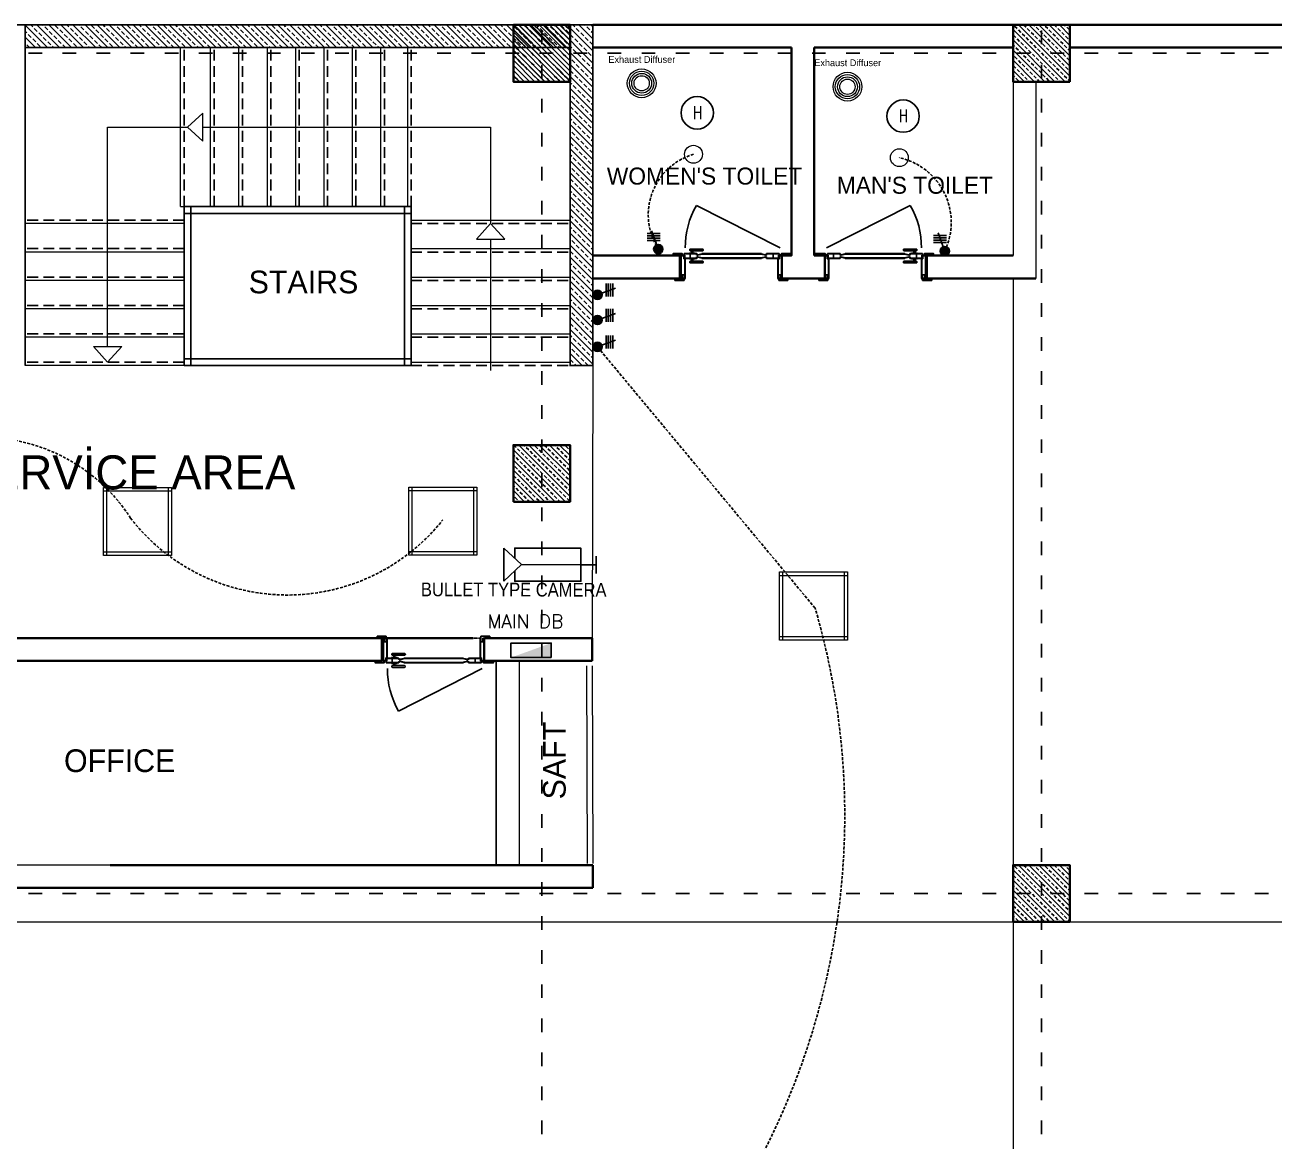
# Model space of a CAD drawing. Header units: millimetres. Extents: x -3207095 to 15275363, y 3702017 to 4798027.
# Drawn here: x 678935 to 680036, y 4470392 to 4471375 of the extents above; entities that cross this region are included whole.
import ezdxf

# ---------------------------------------------------------------- set-up
doc = ezdxf.new("R2010")
doc.units = ezdxf.units.MM
for name, pattern in [('ACAD_ISO03W100', [30, 12, -18]), ('DASHED', [19.05, 12.7, -6.35]), ('DUZ', [500, 500]), ('HIDDEN', [0.375, 0.25, -0.125])]:
    doc.linetypes.add(name, pattern=pattern)
doc.layers.get('0').update_dxf_attribs({"color": 1, "linetype": 'DUZ'})
for name, color, linetype, lineweight in [('A-ANNO-PATT-4', 173, 'Continuous', 5), ('Area', 41, 'Continuous', 25), ('C LIGHT', 202, 'Continuous', 9), ('DUVAR', 7, 'Continuous', 35), ('EL-L-WIR', 124, 'Continuous', 30), ('iç duvar', 7, 'Continuous', 50), ('KOLON_F', 3, 'Continuous', 35)]:
    doc.layers.add(name, color=color, linetype=linetype, lineweight=lineweight)
for name, color, linetype in [('a-door', 2, 'Continuous'), ('a-izdus', 2, 'HIDDEN'), ('a_aydinlatma', 5, 'Continuous'), ('EL-L-LS', 181, 'Continuous'), ('GOLGE', 8, 'HIDDEN'), ('GÖLGE', 8, 'DASHED'), ('KOLTAR_F', 145, 'Continuous'), ('LOGO', 7, 'Continuous'), ('MH-EL-CCTV', 33, 'Continuous'), ('MH-TXT', 2, 'Continuous'), ('OLCU', 1, 'Continuous'), ('Power_Legend$0$SMC-EL-DB', 170, 'Continuous'), ('SMC-EL-FA', 33, 'Continuous'), ('SMC-EL-FA-TXT', 123, 'Continuous'), ('SMC-TXT', 123, 'Continuous')]:
    doc.layers.add(name, color=color, linetype=linetype)
doc.styles.add('ROMANS', font='romans.shx')
doc.styles.add('smc-1', font='simplex.shx')
doc.styles.add('SMC-2', font='GOTHIC.TTF', dxfattribs={"width": 0.9})

# ---------------------------------------------------------------- blocks, each defined once
blk = doc.blocks.new('A$Cfe24bc4e')
at = {"layer": 'OLCU', "color": 40, "linetype": 'Continuous', "lineweight": 5, "true_color": 0xf8d731}
for p, q in [((0, 0), (0, 60)), ((0, 60), (60, 60)), ((0, 57), (60, 57)), ((3, 0), (3, 60)), ((57, 60), (57, 0)), ((60, 60), (60, 0)), ((60, 3), (0, 3)), ((60, 0), (0, 0))]:
    blk.add_line(p, q, dxfattribs=at)
blk = doc.blocks.new('CCTV-CAMERA')
for p, q in [((1.115, 0.2), (0.903, 0)), ((1.115, -0.2), (1.115, 0.2)), ((0, -0.104), (0, 0.104)), ((0.183, 0), (0, 0)), ((0.903, 0), (0.183, 0)), ((0.903, 0), (1.115, -0.2))]:
    blk.add_line(p, q)
blk.add_lwpolyline([(0.983, 0.076), (0.983, 0.2), (0.183, 0.2), (0.183, -0.2), (0.983, -0.2), (0.983, -0.076)])
blk = doc.blocks.new('LS-1WAY-4G')
at = {"layer": 'EL-L-LS'}
blk.add_hatch(color=181, dxfattribs=at).paths.add_polyline_path([(0.092, 0.092, 1), (-0.092, 0.092, 1)])
at = {"layer": 'EL-L-LS', "color": 181}
for p, q in [((-0.036, 0.4), (0.223, 0.4)), ((-0.036, 0.354), (0.223, 0.354)), ((-0.036, 0.308), (0.223, 0.308)), ((-0.036, 0.263), (0.223, 0.263)), ((0.031, 0.178), (0.132, 0.453))]:
    blk.add_line(p, q, dxfattribs=at)
blk.add_circle((0, 0.092), 0.0917, dxfattribs=at)
blk = doc.blocks.new('CL1')
at = {"layer": 'C LIGHT'}
blk.add_circle((0, 0), 5.25, dxfattribs=at)
blk = doc.blocks.new('HD')
at = {"color": 22}
blk.add_circle((0, 0), 0.25, dxfattribs=at)
at = {"layer": 'SMC-EL-FA-TXT', "color": 123, "style": 'ROMANS', "width": 0.75}
blk.add_text('H', height=0.197, dxfattribs=at).set_placement((-0.074, -0.096, 0))

msp = doc.modelspace()

# ---------------------------------------------------------------- hatches: boundary and pattern name
h = msp.add_hatch()
h.set_pattern_fill('ANSI33', color=252, scale=30, angle=90)
h.set_pattern_definition([(135, (5199503.344, 3724582.57), (-5.303300859, -5.303300859), []), (135, (5199503.344, 3724587.873), (-5.303300859, -5.303300859), [3.75, -1.875])])
h.paths.add_polyline_path([(678935.1, 4471355.2), (678935.1, 4471375.2), (679435.1, 4471375.2), (679435.1, 4471075.2), (679415.1, 4471075.2), (679415.1, 4471355.2)])
at = {"layer": 'KOLTAR_F'}
h = msp.add_hatch(dxfattribs=at)
h.set_pattern_fill('ANSI33', color=256, angle=90, style=0)
h.set_pattern_definition([(135, (5182897.5296, 3810741.6723), (-4.4901280605, -4.4901280605), []), (135, (5182897.5296, 3810746.1625), (-4.4901280605, -4.4901280605), [3.175, -1.5875])])
h.paths.add_polyline_path([(679415.1, 4471325.2), (679415.1, 4471375.2), (679365.1, 4471375.2), (679365.1, 4471325.2)])
h = msp.add_hatch(dxfattribs=at)
h.set_pattern_fill('ANSI33', color=256, angle=90, style=0)
h.set_pattern_definition([(135, (5183777.5296, 3810741.6723), (-4.4901280605, -4.4901280605), []), (135, (5183777.5296, 3810746.1625), (-4.4901280605, -4.4901280605), [3.175, -1.5875])])
h.paths.add_polyline_path([(679365.1, 4471325.2), (679365.1, 4471375.2), (679415.1, 4471375.2), (679415.1, 4471325.2)])
h = msp.add_hatch(dxfattribs=at)
h.set_pattern_fill('ANSI33', color=256, angle=90, style=0)
h.set_pattern_definition([(135, (5183337.5296, 3810741.6723), (-4.4901280605, -4.4901280605), []), (135, (5183337.5296, 3810746.1625), (-4.4901280605, -4.4901280605), [3.175, -1.5875])])
h.paths.add_polyline_path([(679855.1, 4471325.2), (679855.1, 4471375.2), (679805.1, 4471375.2), (679805.1, 4471325.2)])
h = msp.add_hatch(dxfattribs=at)
h.set_pattern_fill('ANSI33', color=256, angle=90, style=0)
h.set_pattern_definition([(135, (5183777.5296, 3810371.6723), (-4.4901280605, -4.4901280605), []), (135, (5183777.5296, 3810376.1625), (-4.4901280605, -4.4901280605), [3.175, -1.5875])])
h.paths.add_polyline_path([(679365.1, 4470955.2), (679365.1, 4471005.2), (679415.1, 4471005.2), (679415.1, 4470955.2)])
h = msp.add_hatch(dxfattribs=at)
h.set_pattern_fill('ANSI33', color=256, angle=90, style=0)
h.set_pattern_definition([(135, (5183337.5296, 3810001.6723), (-4.4901280605, -4.4901280605), []), (135, (5183337.5296, 3810006.1625), (-4.4901280605, -4.4901280605), [3.175, -1.5875])])
h.paths.add_polyline_path([(679855.1, 4470585.2), (679855.1, 4470635.2), (679805.1, 4470635.2), (679805.1, 4470585.2)])
at = {"layer": 'Power_Legend$0$SMC-EL-DB'}
msp.add_hatch(color=256, dxfattribs=at).paths.add_polyline_path([(679398.4, 4470818), (679398.4, 4470830.8), (679363, 4470818)])

# ---------------------------------------------------------------- linework, layer by layer
at = {"color": 232, "linetype": 'ACAD_ISO03W100'}
for p, q in [((679390.1, 4472510.2), (679390.1, 4469380.2)), ((679830.1, 4472510.2), (679830.1, 4469380.2)), ((680990.1, 4471350.2), (677050.1, 4471350.2)), ((680990.1, 4470610.2), (677050.1, 4470610.2))]:
    msp.add_line(p, q, dxfattribs=at)
at = {"color": 7}
for p, q in [((679435.1, 4471375.2), (678605.1, 4471375.2)), ((678935.1, 4471075.2), (678935.1, 4471375.2)), ((679435.1, 4471375.2), (679435.1, 4471075.2)), ((678935.1, 4471355.2), (679415.1, 4471355.2)), ((679415.1, 4471355.2), (679415.1, 4471075.2)), ((679511.6, 4471172), (679511.6, 4471152)), ((679601.6, 4471172), (679601.6, 4471152)), ((679639.3, 4471172), (679639.3, 4471152)), ((679729.3, 4471172), (679729.3, 4471152)), ((679414.6, 4471075.2), (679434.6, 4471075.2)), ((679249.3, 4470815.2), (679249.3, 4470835.2)), ((679339.3, 4470815.2), (679339.3, 4470835.2))]:
    msp.add_line(p, q, dxfattribs=at)
at = {"color": 0, "lineweight": 18, "ltscale": 40}
msp.add_line((678935.1, 4471375.2), (678935.1, 4471075.2), dxfattribs=at)
at = {"color": 30}
for p, q in [((679601.6, 4471152), (679601.6, 4471172)), ((679639.3, 4471152), (679639.3, 4471172)), ((679339.3, 4470835.2), (679339.3, 4470815.2))]:
    msp.add_line(p, q, dxfattribs=at)
at = {"color": 7}
msp.add_lwpolyline([(678935.1, 4471355.2), (678935.1, 4471375.2), (679435.1, 4471375.2), (679435.1, 4471075.2), (679415.1, 4471075.2), (679415.1, 4471355.2), (678935.1, 4471355.2)], dxfattribs=at)
at = {"layer": 'A-ANNO-PATT-4'}
msp.add_line((679072.1, 4471215.2), (679075.1, 4471215.2), dxfattribs=at)
for points in [[(679091.8, 4471285.2), (679091.8, 4471297.6), (679078.1, 4471285.2), (679091.8, 4471272.7), (679091.8, 4471285.2), (679345.1, 4471285.2), (679345.1, 4471200.2)], [(679007.8, 4471091.9), (679020.2, 4471091.9), (679007.8, 4471078.2), (678995.3, 4471091.9), (679007.8, 4471091.9), (679007.8, 4471285.2), (679078.1, 4471285.2)], [(679345.1, 4471186.4), (679357.5, 4471186.4), (679345.1, 4471200.2), (679332.6, 4471186.4), (679345.1, 4471186.4), (679345.1, 4471071)]]:
    msp.add_lwpolyline(points, dxfattribs=at)
at = {"layer": 'a-door'}
for p, q in [((679513, 4471172), (679513, 4471152)), ((679513.3, 4471172), (679515.5, 4471172)), ((679513.3, 4471171.7), (679515.2, 4471171.7)), ((679515.5, 4471173.8), (679515.1, 4471172)), ((679515.1, 4471172.3), (679516.1, 4471172.3)), ((679515.1, 4471172), (679515.8, 4471172)), ((679515.2, 4471171.7), (679515.2, 4471169.3)), ((679516.2, 4471169.3), (679515.2, 4471169.3)), ((679526.2, 4471173.5), (679515.4, 4471173.5)), ((679526.6, 4471173.8), (679515.5, 4471173.8)), ((679515.5, 4471172), (679515.5, 4471169.6)), ((679516.5, 4471169.6), (679515.5, 4471169.6)), ((679515.8, 4471169.6), (679515.8, 4471172)), ((679526.6, 4471169.6), (679515.8, 4471169.6)), ((679516.1, 4471169.9), (679516.1, 4471172.3)), ((679526.2, 4471169.9), (679516.1, 4471169.9)), ((679516.2, 4471169.3), (679516.2, 4471152.3)), ((679516.5, 4471169.6), (679516.5, 4471152)), ((679520.8, 4471173.5), (679520.8, 4471169.9)), ((679526.6, 4471173.5), (679526.6, 4471173.8)), ((679526.6, 4471169.9), (679526.6, 4471169.6)), ((679527.2, 4471172.9), (679527.4, 4471172.9)), ((679527.2, 4471172.3), (679527.2, 4471172.5)), ((679527.5, 4471172.3), (679527.2, 4471172.3)), ((679527.2, 4471171.1), (679527.2, 4471170.9)), ((679527.5, 4471171.1), (679527.2, 4471171.1)), ((679527.2, 4471170.5), (679527.4, 4471170.5)), ((679527.4, 4471172.7), (679527.4, 4471172.9)), ((679527.4, 4471172.7), (679527.6, 4471172.7)), ((679527.4, 4471170.7), (679527.4, 4471170.5)), ((679527.4, 4471170.7), (679527.6, 4471170.7)), ((679527.5, 4471172.3), (679531.4, 4471173.3)), ((679527.5, 4471171.1), (679531.4, 4471170.1)), ((679527.6, 4471172.7), (679531, 4471173.6)), ((679527.6, 4471170.7), (679531, 4471169.8)), ((679531, 4471173.8), (679531.4, 4471173.8)), ((679531, 4471173.8), (679531, 4471173.6)), ((679531, 4471173.8), (679531, 4471173.6)), ((679531, 4471169.6), (679531, 4471169.8)), ((679531, 4471169.6), (679531, 4471169.8)), ((679531, 4471169.6), (679531.4, 4471169.6)), ((679531.4, 4471173.8), (679583.6, 4471173.8)), ((679531.4, 4471173.4), (679583.2, 4471173.4)), ((679531.4, 4471173.4), (679531.4, 4471173.3)), ((679531.4, 4471170), (679531.4, 4471170.1)), ((679531.4, 4471170), (679583.2, 4471170)), ((679531.4, 4471169.6), (679583.6, 4471169.6)), ((679583.6, 4471173.8), (679583.2, 4471173.8)), ((679583.2, 4471173.4), (679583.2, 4471173.3)), ((679587.1, 4471172.3), (679583.2, 4471173.3)), ((679587.1, 4471171.1), (679583.2, 4471170.1)), ((679583.2, 4471170), (679583.2, 4471170.1)), ((679583.6, 4471169.6), (679583.2, 4471169.6)), ((679583.6, 4471173.8), (679583.6, 4471173.6)), ((679583.6, 4471173.8), (679583.6, 4471173.6)), ((679587, 4471172.7), (679583.6, 4471173.6)), ((679587, 4471170.7), (679583.6, 4471169.8)), ((679583.6, 4471169.6), (679583.6, 4471169.8)), ((679583.6, 4471169.6), (679583.6, 4471169.8)), ((679587.2, 4471172.7), (679587, 4471172.7)), ((679587.2, 4471170.7), (679587, 4471170.7)), ((679587.1, 4471172.3), (679587.4, 4471172.3)), ((679587.1, 4471171.1), (679587.4, 4471171.1)), ((679587.2, 4471172.7), (679587.2, 4471172.9)), ((679587.4, 4471172.9), (679587.2, 4471172.9)), ((679587.2, 4471170.7), (679587.2, 4471170.5)), ((679587.4, 4471170.5), (679587.2, 4471170.5)), ((679587.4, 4471172.3), (679587.4, 4471172.5)), ((679587.4, 4471171.1), (679587.4, 4471170.9)), ((679588, 4471173.8), (679599.1, 4471173.8)), ((679588, 4471173.5), (679588, 4471173.8)), ((679588, 4471169.9), (679588, 4471169.6)), ((679588, 4471169.6), (679598.8, 4471169.6)), ((679588.4, 4471173.5), (679599.1, 4471173.5)), ((679588.4, 4471169.9), (679598.5, 4471169.9)), ((679593.8, 4471173.5), (679593.8, 4471169.9)), ((679598.1, 4471169.6), (679599.1, 4471169.6)), ((679598.1, 4471169.6), (679598.1, 4471152)), ((679598.4, 4471169.3), (679599.4, 4471169.3)), ((679598.4, 4471169.3), (679598.4, 4471152.3)), ((679598.5, 4471169.9), (679598.5, 4471172.3)), ((679599.4, 4471172.3), (679598.5, 4471172.3)), ((679598.8, 4471169.6), (679598.8, 4471172)), ((679599.5, 4471172), (679598.8, 4471172)), ((679599.1, 4471173.8), (679599.5, 4471172)), ((679599.1, 4471172), (679599.1, 4471169.6)), ((679601.3, 4471172), (679599.1, 4471172)), ((679599.4, 4471171.7), (679599.4, 4471169.3)), ((679601.3, 4471171.7), (679599.4, 4471171.7)), ((679601.6, 4471172), (679601.6, 4471152)), ((679602.1, 4471172), (679601.6, 4471172)), ((679638.8, 4471172), (679639.3, 4471172)), ((679639.3, 4471172), (679639.3, 4471152)), ((679639.6, 4471172), (679641.8, 4471172)), ((679639.6, 4471171.7), (679641.5, 4471171.7)), ((679641.8, 4471173.8), (679641.4, 4471172)), ((679641.4, 4471172.3), (679642.4, 4471172.3)), ((679641.4, 4471172), (679642.1, 4471172)), ((679641.5, 4471171.7), (679641.5, 4471169.3)), ((679642.5, 4471169.3), (679641.5, 4471169.3)), ((679652.5, 4471173.5), (679641.7, 4471173.5)), ((679652.9, 4471173.8), (679641.8, 4471173.8)), ((679641.8, 4471172), (679641.8, 4471169.6)), ((679642.8, 4471169.6), (679641.8, 4471169.6)), ((679642.1, 4471169.6), (679642.1, 4471172)), ((679652.9, 4471169.6), (679642.1, 4471169.6)), ((679642.4, 4471169.9), (679642.4, 4471172.3)), ((679652.5, 4471169.9), (679642.4, 4471169.9)), ((679642.5, 4471169.3), (679642.5, 4471152.3)), ((679642.8, 4471169.6), (679642.8, 4471152)), ((679647.1, 4471173.5), (679647.1, 4471169.9)), ((679652.9, 4471173.5), (679652.9, 4471173.8)), ((679652.9, 4471169.9), (679652.9, 4471169.6)), ((679653.5, 4471172.9), (679653.7, 4471172.9)), ((679653.5, 4471172.3), (679653.5, 4471172.5)), ((679653.8, 4471172.3), (679653.5, 4471172.3)), ((679653.8, 4471171.1), (679653.5, 4471171.1)), ((679653.5, 4471171.1), (679653.5, 4471170.9)), ((679653.5, 4471170.5), (679653.7, 4471170.5)), ((679653.7, 4471172.7), (679653.7, 4471172.9)), ((679653.7, 4471172.7), (679653.9, 4471172.7)), ((679653.7, 4471170.7), (679653.7, 4471170.5)), ((679653.7, 4471170.7), (679653.9, 4471170.7)), ((679653.8, 4471172.3), (679657.7, 4471173.3)), ((679653.8, 4471171.1), (679657.7, 4471170.1)), ((679653.9, 4471172.7), (679657.3, 4471173.6)), ((679653.9, 4471170.7), (679657.3, 4471169.8)), ((679709.5, 4471173.8), (679657.3, 4471173.8)), ((679657.3, 4471173.8), (679657.3, 4471173.6)), ((679657.3, 4471173.8), (679657.3, 4471173.6)), ((679657.3, 4471173.8), (679657.7, 4471173.8)), ((679657.3, 4471169.6), (679657.3, 4471169.8)), ((679657.3, 4471169.6), (679657.3, 4471169.8)), ((679709.5, 4471169.6), (679657.3, 4471169.6)), ((679657.3, 4471169.6), (679657.7, 4471169.6)), ((679709.5, 4471173.4), (679657.7, 4471173.4)), ((679657.7, 4471173.4), (679657.7, 4471173.3)), ((679657.7, 4471170), (679657.7, 4471170.1)), ((679709.5, 4471170), (679657.7, 4471170)), ((679709.9, 4471173.8), (679709.5, 4471173.8)), ((679709.5, 4471173.4), (679709.5, 4471173.3)), ((679713.4, 4471172.3), (679709.5, 4471173.3)), ((679713.4, 4471171.1), (679709.5, 4471170.1)), ((679709.5, 4471170), (679709.5, 4471170.1)), ((679709.9, 4471169.6), (679709.5, 4471169.6)), ((679709.9, 4471173.8), (679709.9, 4471173.6)), ((679709.9, 4471173.8), (679709.9, 4471173.6)), ((679713.3, 4471172.7), (679709.9, 4471173.6)), ((679713.3, 4471170.7), (679709.9, 4471169.8)), ((679709.9, 4471169.6), (679709.9, 4471169.8)), ((679709.9, 4471169.6), (679709.9, 4471169.8)), ((679713.5, 4471172.7), (679713.3, 4471172.7)), ((679713.5, 4471170.7), (679713.3, 4471170.7)), ((679713.4, 4471172.3), (679713.7, 4471172.3)), ((679713.4, 4471171.1), (679713.7, 4471171.1)), ((679713.5, 4471172.7), (679713.5, 4471172.9)), ((679713.7, 4471172.9), (679713.5, 4471172.9)), ((679713.5, 4471170.7), (679713.5, 4471170.5)), ((679713.7, 4471170.5), (679713.5, 4471170.5)), ((679713.7, 4471172.3), (679713.7, 4471172.5)), ((679713.7, 4471171.1), (679713.7, 4471170.9)), ((679714.3, 4471173.8), (679725.4, 4471173.8)), ((679714.3, 4471173.5), (679714.3, 4471173.8)), ((679714.3, 4471169.9), (679714.3, 4471169.6)), ((679714.3, 4471169.6), (679725.1, 4471169.6)), ((679714.7, 4471173.5), (679725.5, 4471173.5)), ((679714.7, 4471169.9), (679724.8, 4471169.9)), ((679720.1, 4471173.5), (679720.1, 4471169.9)), ((679724.4, 4471169.6), (679725.4, 4471169.6)), ((679724.4, 4471169.6), (679724.4, 4471152)), ((679724.7, 4471169.3), (679725.7, 4471169.3)), ((679724.7, 4471169.3), (679724.7, 4471152.3)), ((679724.8, 4471169.9), (679724.8, 4471172.3)), ((679725.7, 4471172.3), (679724.8, 4471172.3)), ((679725.1, 4471169.6), (679725.1, 4471172)), ((679725.8, 4471172), (679725.1, 4471172)), ((679725.4, 4471173.8), (679725.8, 4471172)), ((679725.4, 4471172), (679725.4, 4471169.6)), ((679727.6, 4471172), (679725.4, 4471172)), ((679725.7, 4471171.7), (679725.7, 4471169.3)), ((679727.6, 4471171.7), (679725.7, 4471171.7)), ((679727.9, 4471172), (679727.9, 4471152)), ((679513.6, 4471155.2), (679515.4, 4471155.2)), ((679513.6, 4471155.2), (679515.4, 4471155.2)), ((679513.6, 4471155.2), (679513.6, 4471152)), ((679513.6, 4471155.2), (679513.6, 4471152)), ((679515.4, 4471155.2), (679515.4, 4471150.2)), ((679515.4, 4471155.2), (679515.4, 4471150.2)), ((679598.9, 4471155.2), (679598.9, 4471150.2)), ((679600.7, 4471155.2), (679598.9, 4471155.2)), ((679600.7, 4471155.2), (679600.7, 4471152)), ((679640.2, 4471155.2), (679640.2, 4471152)), ((679640.2, 4471155.2), (679642, 4471155.2)), ((679642, 4471155.2), (679642, 4471150.2)), ((679727.3, 4471155.2), (679725.5, 4471155.2)), ((679727.3, 4471155.2), (679725.5, 4471155.2)), ((679725.5, 4471155.2), (679725.5, 4471150.2)), ((679725.5, 4471155.2), (679725.5, 4471150.2)), ((679727.3, 4471155.2), (679727.3, 4471152)), ((679727.3, 4471155.2), (679727.3, 4471152)), ((679507.4, 4471150.2), (679507.4, 4471152)), ((679507.4, 4471150.2), (679507.4, 4471152)), ((679513.6, 4471152), (679507.4, 4471152)), ((679515.4, 4471150.2), (679507.4, 4471150.2)), ((679512.3, 4471152), (679513.6, 4471152)), ((679512.3, 4471152), (679513.6, 4471152)), ((679516.2, 4471152.3), (679515.4, 4471152.3)), ((679515.4, 4471152), (679516.7, 4471152)), ((679598.9, 4471152), (679597.6, 4471152)), ((679598.4, 4471152.3), (679598.9, 4471152.3)), ((679598.9, 4471150.2), (679606.9, 4471150.2)), ((679602, 4471152), (679600.7, 4471152)), ((679600.7, 4471152), (679606.9, 4471152)), ((679606.9, 4471150.2), (679606.9, 4471152)), ((679634, 4471150.2), (679634, 4471152)), ((679640.2, 4471152), (679634, 4471152)), ((679642, 4471150.2), (679634, 4471150.2)), ((679638.9, 4471152), (679640.2, 4471152)), ((679642.5, 4471152.3), (679642, 4471152.3)), ((679642, 4471152), (679643.3, 4471152)), ((679725.5, 4471152), (679724.2, 4471152)), ((679724.7, 4471152.3), (679725.5, 4471152.3)), ((679725.5, 4471150.2), (679733.5, 4471150.2)), ((679727.3, 4471152), (679733.5, 4471152)), ((679728.6, 4471152), (679727.3, 4471152)), ((679728.6, 4471152), (679727.3, 4471152)), ((679733.5, 4471150.2), (679733.5, 4471152)), ((679733.5, 4471150.2), (679733.5, 4471152)), ((679253.1, 4470837), (679245.1, 4470837)), ((679245.1, 4470837), (679245.1, 4470835.2)), ((679245.1, 4470837), (679245.1, 4470835.2)), ((679251.3, 4470835.2), (679245.1, 4470835.2)), ((679250, 4470835.2), (679251.3, 4470835.2)), ((679250, 4470835.2), (679251.3, 4470835.2)), ((679250.6, 4470815.2), (679250.6, 4470835.2)), ((679251.3, 4470832), (679251.3, 4470835.2)), ((679251.3, 4470832), (679251.3, 4470835.2)), ((679253.1, 4470832), (679253.1, 4470837)), ((679253.1, 4470832), (679253.1, 4470837)), ((679253.1, 4470835.2), (679254.4, 4470835.2)), ((679253.8, 4470834.8), (679253.1, 4470834.8)), ((679253.8, 4470817.9), (679253.8, 4470834.8)), ((679254.1, 4470817.6), (679254.1, 4470835.2)), ((679336.5, 4470835.2), (679335.2, 4470835.2)), ((679335.8, 4470817.6), (679335.8, 4470835.2)), ((679336.1, 4470834.8), (679336.5, 4470834.8)), ((679336.1, 4470817.9), (679336.1, 4470834.8)), ((679336.5, 4470832), (679336.5, 4470837)), ((679336.5, 4470837), (679344.5, 4470837)), ((679339.6, 4470835.2), (679338.3, 4470835.2)), ((679338.3, 4470832), (679338.3, 4470835.2)), ((679338.3, 4470835.2), (679344.5, 4470835.2)), ((679339.3, 4470815.2), (679339.3, 4470835.2)), ((679344.5, 4470837), (679344.5, 4470835.2)), ((679251.3, 4470832), (679253.1, 4470832)), ((679251.3, 4470832), (679253.1, 4470832)), ((679338.3, 4470832), (679336.5, 4470832)), ((679250.9, 4470815.5), (679252.8, 4470815.5)), ((679250.9, 4470815.2), (679253.1, 4470815.2)), ((679253.2, 4470813.4), (679252.7, 4470815.2)), ((679252.7, 4470815.2), (679253.4, 4470815.2)), ((679253.8, 4470817.9), (679252.8, 4470817.9)), ((679252.8, 4470815.5), (679252.8, 4470817.9)), ((679252.8, 4470814.9), (679253.7, 4470814.9)), ((679254.1, 4470817.6), (679253.1, 4470817.6)), ((679253.1, 4470815.2), (679253.1, 4470817.6)), ((679263.9, 4470813.7), (679253.1, 4470813.7)), ((679264.3, 4470813.4), (679253.2, 4470813.4)), ((679264.3, 4470817.6), (679253.4, 4470817.6)), ((679253.4, 4470817.6), (679253.4, 4470815.2)), ((679263.9, 4470817.3), (679253.7, 4470817.3)), ((679253.7, 4470817.3), (679253.7, 4470814.9)), ((679258.5, 4470813.7), (679258.5, 4470817.3)), ((679264.3, 4470817.3), (679264.3, 4470817.6)), ((679264.3, 4470813.7), (679264.3, 4470813.4)), ((679264.9, 4470816.7), (679265.1, 4470816.7)), ((679264.9, 4470816.1), (679264.9, 4470816.3)), ((679265.2, 4470816.1), (679264.9, 4470816.1)), ((679264.9, 4470814.9), (679264.9, 4470814.7)), ((679265.2, 4470814.9), (679264.9, 4470814.9)), ((679264.9, 4470814.3), (679265.1, 4470814.3)), ((679265.1, 4470816.5), (679265.1, 4470816.7)), ((679265.1, 4470816.5), (679265.2, 4470816.5)), ((679265.1, 4470814.5), (679265.2, 4470814.5)), ((679265.1, 4470814.5), (679265.1, 4470814.3)), ((679265.2, 4470816.5), (679268.7, 4470817.3)), ((679265.2, 4470816.1), (679269.1, 4470817.1)), ((679265.2, 4470814.9), (679269.1, 4470813.9)), ((679265.2, 4470814.5), (679268.7, 4470813.6)), ((679268.7, 4470817.6), (679269.1, 4470817.6)), ((679268.7, 4470817.6), (679268.7, 4470817.3)), ((679268.7, 4470817.6), (679268.7, 4470817.3)), ((679268.7, 4470813.4), (679268.7, 4470813.6)), ((679268.7, 4470813.4), (679268.7, 4470813.6)), ((679268.7, 4470813.4), (679269.1, 4470813.4)), ((679269.1, 4470817.6), (679321.3, 4470817.6)), ((679269.1, 4470817.2), (679320.9, 4470817.2)), ((679269.1, 4470817.2), (679269.1, 4470817.1)), ((679269.1, 4470813.8), (679269.1, 4470813.9)), ((679269.1, 4470813.8), (679320.9, 4470813.8)), ((679269.1, 4470813.4), (679321.3, 4470813.4)), ((679321.3, 4470817.6), (679320.9, 4470817.6)), ((679320.9, 4470817.2), (679320.9, 4470817.1)), ((679324.8, 4470816.1), (679320.9, 4470817.1)), ((679324.8, 4470814.9), (679320.9, 4470813.9)), ((679320.9, 4470813.8), (679320.9, 4470813.9)), ((679321.3, 4470813.4), (679320.9, 4470813.4)), ((679321.3, 4470817.6), (679321.3, 4470817.3)), ((679321.3, 4470817.6), (679321.3, 4470817.3)), ((679324.7, 4470816.5), (679321.3, 4470817.3)), ((679324.7, 4470814.5), (679321.3, 4470813.6)), ((679321.3, 4470813.4), (679321.3, 4470813.6)), ((679321.3, 4470813.4), (679321.3, 4470813.6)), ((679324.8, 4470816.5), (679324.7, 4470816.5)), ((679324.8, 4470814.5), (679324.7, 4470814.5)), ((679325.1, 4470816.7), (679324.8, 4470816.7)), ((679324.8, 4470816.5), (679324.8, 4470816.7)), ((679324.8, 4470816.1), (679325.1, 4470816.1)), ((679324.8, 4470814.9), (679325.1, 4470814.9)), ((679324.8, 4470814.5), (679324.8, 4470814.3)), ((679325.1, 4470814.3), (679324.8, 4470814.3)), ((679325.1, 4470816.1), (679325.1, 4470816.3)), ((679325.1, 4470814.9), (679325.1, 4470814.7)), ((679325.7, 4470817.6), (679336.5, 4470817.6)), ((679325.7, 4470817.3), (679325.7, 4470817.6)), ((679325.7, 4470813.7), (679325.7, 4470813.4)), ((679325.7, 4470813.4), (679336.7, 4470813.4)), ((679326.1, 4470817.3), (679336.2, 4470817.3)), ((679326.1, 4470813.7), (679336.8, 4470813.7)), ((679331.4, 4470813.7), (679331.4, 4470817.3)), ((679335.8, 4470817.6), (679336.8, 4470817.6)), ((679336.1, 4470817.9), (679337.1, 4470817.9)), ((679336.2, 4470817.3), (679336.2, 4470814.9)), ((679337.1, 4470814.9), (679336.2, 4470814.9)), ((679336.5, 4470817.6), (679336.5, 4470815.2)), ((679337.2, 4470815.2), (679336.5, 4470815.2)), ((679336.7, 4470813.4), (679337.2, 4470815.2)), ((679336.8, 4470815.2), (679336.8, 4470817.6)), ((679339, 4470815.2), (679336.8, 4470815.2)), ((679337.1, 4470815.5), (679337.1, 4470817.9)), ((679339, 4470815.5), (679337.1, 4470815.5)), ((679339.8, 4470815.2), (679339.3, 4470815.2))]:
    msp.add_line(p, q, dxfattribs=at)
for points in [[(679520.4, 4471177.1), (679520.4, 4471177, 0.414214), (679521.1, 4471176.3), (679531.7, 4471176.3, 0.414214), (679532.4, 4471177), (679532.4, 4471177.1, 0.414214), (679531.7, 4471177.8), (679521.1, 4471177.8, 0.414214)], [(679720.5, 4471177.1), (679720.5, 4471177, -0.414214), (679719.8, 4471176.3), (679709.2, 4471176.3, -0.414214), (679708.5, 4471177), (679708.5, 4471177.1, -0.414214), (679709.2, 4471177.8), (679719.8, 4471177.8, -0.414214)], [(679520.4, 4471166.3), (679520.4, 4471166.4, -0.414214), (679521.1, 4471167.1), (679531.7, 4471167.1, -0.414214), (679532.4, 4471166.4), (679532.4, 4471166.3, -0.414214), (679531.7, 4471165.6), (679521.1, 4471165.6, -0.414214)], [(679720.5, 4471166.3), (679720.5, 4471166.4, 0.414214), (679719.8, 4471167.1), (679709.2, 4471167.1, 0.414214), (679708.5, 4471166.4), (679708.5, 4471166.3, 0.414214), (679709.2, 4471165.6), (679719.8, 4471165.6, 0.414214)], [(679258, 4470820.9), (679258, 4470820.8, 0.414214), (679258.7, 4470820.1), (679269.3, 4470820.1, 0.414214), (679270, 4470820.8), (679270, 4470820.9, 0.414214), (679269.3, 4470821.6), (679258.7, 4470821.6, 0.414214)], [(679258, 4470810.1), (679258, 4470810.2, -0.414214), (679258.7, 4470810.9), (679269.3, 4470810.9, -0.414214), (679270, 4470810.2), (679270, 4470810.1, -0.414214), (679269.3, 4470809.4), (679258.7, 4470809.4, -0.414214)]]:
    msp.add_lwpolyline(points, format="xyb", close=True, dxfattribs=at)
for points in [[(679522.1, 4471176.3), (679522.1, 4471174.3), (679523.1, 4471174.3), (679523.1, 4471176.3)], [(679718.8, 4471176.3), (679718.8, 4471174.3), (679717.8, 4471174.3), (679717.8, 4471176.3)], [(679513, 4471171.3), (679513.3, 4471171.3), (679513.3, 4471172.8), (679513, 4471172.8)], [(679513, 4471171.3), (679513.3, 4471171.3), (679513.3, 4471172.8), (679513, 4471172.8)], [(679520.1, 4471174.3), (679520.1, 4471173.8), (679525.1, 4471173.8), (679525.1, 4471174.3)], [(679520.1, 4471169.1), (679520.1, 4471169.6), (679525.1, 4471169.6), (679525.1, 4471169.1)], [(679522.1, 4471167.1), (679522.1, 4471169.1), (679523.1, 4471169.1), (679523.1, 4471167.1)], [(679601.6, 4471171.3), (679601.3, 4471171.3), (679601.3, 4471172.8), (679601.6, 4471172.8)], [(679639.3, 4471171.3), (679639.6, 4471171.3), (679639.6, 4471172.8), (679639.3, 4471172.8)], [(679720.8, 4471174.3), (679720.8, 4471173.8), (679715.8, 4471173.8), (679715.8, 4471174.3)], [(679720.8, 4471169.1), (679720.8, 4471169.6), (679715.8, 4471169.6), (679715.8, 4471169.1)], [(679718.8, 4471167.1), (679718.8, 4471169.1), (679717.8, 4471169.1), (679717.8, 4471167.1)], [(679727.9, 4471171.3), (679727.6, 4471171.3), (679727.6, 4471172.8), (679727.9, 4471172.8)], [(679727.9, 4471171.3), (679727.6, 4471171.3), (679727.6, 4471172.8), (679727.9, 4471172.8)], [(679250.6, 4470815.9), (679250.9, 4470815.9), (679250.9, 4470814.4), (679250.6, 4470814.4)], [(679250.6, 4470815.9), (679250.9, 4470815.9), (679250.9, 4470814.4), (679250.6, 4470814.4)], [(679257.7, 4470818.1), (679257.7, 4470817.6), (679262.7, 4470817.6), (679262.7, 4470818.1)], [(679257.7, 4470812.9), (679257.7, 4470813.4), (679262.7, 4470813.4), (679262.7, 4470812.9)], [(679259.7, 4470820.1), (679259.7, 4470818.1), (679260.7, 4470818.1), (679260.7, 4470820.1)], [(679259.7, 4470810.9), (679259.7, 4470812.9), (679260.7, 4470812.9), (679260.7, 4470810.9)], [(679339.3, 4470815.9), (679339, 4470815.9), (679339, 4470814.4), (679339.3, 4470814.4)]]:
    msp.add_lwpolyline(points, close=True, dxfattribs=at)
for points in [[(679513.3, 4471172), (679513.8, 4471172), (679513.8, 4471173.8), (679505.8, 4471173.8), (679505.8, 4471172), (679513, 4471172)], [(679601.6, 4471172), (679601.1, 4471172), (679601.1, 4471173.8), (679610.1, 4471173.8), (679610.1, 4471172), (679601.9, 4471172)], [(679639.3, 4471172), (679639.8, 4471172), (679639.8, 4471173.8), (679630.8, 4471173.8), (679630.8, 4471172), (679639, 4471172)], [(679727.6, 4471172), (679727.1, 4471172), (679727.1, 4471173.8), (679735.1, 4471173.8), (679735.1, 4471172), (679727.9, 4471172)], [(679250.9, 4470815.2), (679251.4, 4470815.2), (679251.4, 4470813.4), (679243.4, 4470813.4), (679243.4, 4470815.2), (679250.6, 4470815.2)], [(679339.2, 4470815.2), (679338.7, 4470815.2), (679338.7, 4470813.4), (679347.7, 4470813.4), (679347.7, 4470815.2), (679339.5, 4470815.2)]]:
    msp.add_lwpolyline(points, dxfattribs=at)
for centre in [(679600, 4471172.5), (679640.9, 4471172.5), (679337.6, 4470814.7)]:
    msp.add_circle(centre, 0.5, dxfattribs=at)
for centre, radius, start, end in [((679527.2, 4471173.5), 1, 180, 270), ((679527.2, 4471169.9), 1, 90, 180), ((679527.2, 4471173.5), 0.6, 180, 270), ((679527.2, 4471169.9), 0.6, 90, 180), ((679587.4, 4471173.5), 0.6, 270, 0), ((679587.4, 4471173.5), 1, 270, 0), ((679587.4, 4471169.9), 1, 0, 90), ((679587.4, 4471169.9), 0.6, 0, 90), ((679653.5, 4471173.5), 1, 180, 270), ((679653.5, 4471169.9), 1, 90, 180), ((679653.5, 4471173.5), 0.6, 180, 270), ((679653.5, 4471169.9), 0.6, 90, 180), ((679713.7, 4471173.5), 0.6, 270, 0), ((679713.7, 4471173.5), 1, 270, 0), ((679713.7, 4471169.9), 1, 0, 90), ((679713.7, 4471169.9), 0.6, 0, 90), ((679264.9, 4470817.3), 1, 180, 270), ((679264.9, 4470813.7), 1, 90, 180), ((679264.9, 4470817.3), 0.6, 180, 270), ((679264.9, 4470813.7), 0.6, 90, 180), ((679325.1, 4470817.3), 0.6, 270, 0), ((679325.1, 4470817.3), 1, 270, 0), ((679325.1, 4470813.7), 1, 0, 90), ((679325.1, 4470813.7), 0.6, 0, 90)]:
    msp.add_arc(centre, radius, start, end, dxfattribs=at)
at = {"layer": 'a-izdus', "color": 5, "linetype": 'Continuous', "lineweight": 5}
for centre, radius in [((679478.1, 4471323.8), 12.7), ((679478.1, 4471323.8), 10.7), ((679478.1, 4471323.8), 10.7), ((679478.1, 4471323.8), 8.72), ((679478.1, 4471323.8), 6.72), ((679659.3, 4471320.8), 12.7), ((679659.3, 4471320.8), 10.7), ((679659.3, 4471320.8), 10.7), ((679659.3, 4471320.8), 8.72), ((679659.3, 4471320.8), 6.72)]:
    msp.add_circle(centre, radius, dxfattribs=at)
at = {"layer": 'a_aydinlatma', "linetype": 'HIDDEN', "ltscale": 10}
msp.add_line((679630.7, 4470861.7), (679439.1, 4471091.7), dxfattribs=at)
for centre, radius, start, end in [((679539.6, 4471207.9), 55.7, 106.588, 212.6599), ((679692.3, 4471201.3), 58.4, 334.3873, 77.5147), ((678897.8, 4470857.2), 154.8, 32.7254, 149.0427), ((679166.1, 4471047.7), 174.6, 217.7136, 321.6021), ((679005.5, 4470679), 651.4, 328.9997, 16.293)]:
    msp.add_arc(centre, radius, start, end, dxfattribs=at)
at = {"layer": 'Area'}
for p, q in [((679435.1, 4471075.2), (679435.1, 4471329.2)), ((679275.1, 4471215.2), (679075.1, 4471215.2)), ((679075.1, 4471215.2), (679075.1, 4471075.2)), ((679275.1, 4471209.2), (679075.1, 4471209.2)), ((679081.1, 4471215.2), (679081.1, 4471075.2)), ((679269.1, 4471075.2), (679269.1, 4471215.2)), ((679275.1, 4471075.2), (679275.1, 4471215.2)), ((679075.1, 4471081.2), (679275.1, 4471081.2)), ((679075.1, 4471075.2), (679275.1, 4471075.2))]:
    msp.add_line(p, q, dxfattribs=at)
for points in [[(679435.1, 4471075.2), (679435.1, 4471375.2), (679005.1, 4471375.2)], [(679415.1, 4471375.2), (679435.1, 4471375.2), (679435.1, 4471075.2)]]:
    msp.add_lwpolyline(points, dxfattribs=at)
at = {"layer": 'DUVAR'}
for p, q in [((679435.1, 4471375.2), (679805.1, 4471375.2)), ((679855.1, 4471375.2), (680105.1, 4471375.2)), ((679435.1, 4471355.2), (679610.1, 4471355.2)), ((679610.1, 4471172), (679610.1, 4471355.2)), ((679630.1, 4471172), (679630.1, 4471355.2)), ((679630.1, 4471355.2), (679805.1, 4471355.2)), ((679855.1, 4471355.2), (680105.1, 4471355.2)), ((679435.1, 4471172), (679516.1, 4471172)), ((679511.6, 4471172), (679511.6, 4471152)), ((679598.5, 4471172), (679610.1, 4471172)), ((679601.6, 4471172), (679601.6, 4471152)), ((679601.6, 4471172), (679601.6, 4471152)), ((679630.1, 4471172), (679642.4, 4471172)), ((679639.3, 4471172), (679639.3, 4471152)), ((679639.3, 4471172), (679639.3, 4471152)), ((679724.8, 4471172), (679805.1, 4471172)), ((679729.3, 4471172), (679729.3, 4471152)), ((679435.1, 4471152), (679516.5, 4471152)), ((679598.1, 4471152), (679642.8, 4471152)), ((679724.4, 4471152), (679825.1, 4471152)), ((679329.6, 4470835.2), (678790.8, 4470835.2)), ((679249.3, 4470815.2), (679249.3, 4470835.2)), ((679339.3, 4470815.2), (679339.3, 4470835.2)), ((679339.3, 4470815.2), (679339.3, 4470835.2)), ((679339.6, 4470835.2), (679350.1, 4470835.2)), ((679349.6, 4470835.2), (679434.6, 4470835.2)), ((679434.6, 4470835.2), (679434.6, 4470815.2)), ((679249.3, 4470815.2), (678790.8, 4470815.2)), ((679339.8, 4470815.2), (679350.1, 4470815.2)), ((679349.6, 4470815.2), (679434.6, 4470815.2)), ((679010.1, 4470635.2), (679435.1, 4470635.2)), ((679435.1, 4470635.2), (679435.1, 4470615.2)), ((678605.1, 4470615.2), (679435.1, 4470615.2))]:
    msp.add_line(p, q, dxfattribs=at)
at = {"layer": 'GOLGE', "ltscale": 0.5}
for p, q in [((679598.1, 4471152), (679598.9, 4471152)), ((679642.8, 4471152), (679642, 4471152)), ((679254.4, 4470835.2), (679336.5, 4470835.2))]:
    msp.add_line(p, q, dxfattribs=at)
at = {"layer": 'GÖLGE', "ltscale": 0.75}
for p, q in [((679075.1, 4471215.2), (679075.1, 4471355.2)), ((679101.5, 4471215.2), (679101.5, 4471355.2)), ((679126.5, 4471215.2), (679126.5, 4471355.2)), ((679151.5, 4471215.2), (679151.5, 4471355.2)), ((679176.5, 4471215.2), (679176.5, 4471355.2)), ((679201.5, 4471215.2), (679201.5, 4471355.2)), ((679226.5, 4471215.2), (679226.5, 4471355.2)), ((679251.5, 4471215.2), (679251.5, 4471355.2)), ((679275.1, 4471215.2), (679275.1, 4471355.2)), ((679075.1, 4471203.2), (678935.1, 4471203.2)), ((679275.1, 4471200.2), (679415.1, 4471200.2)), ((679075.1, 4471178.2), (678935.1, 4471178.2)), ((679275.1, 4471175.2), (679415.1, 4471175.2)), ((679075.1, 4471153.2), (678935.1, 4471153.2)), ((679275.1, 4471150.2), (679415.1, 4471150.2)), ((679075.1, 4471128.2), (678935.1, 4471128.2)), ((679275.1, 4471125.2), (679415.1, 4471125.2)), ((679075.1, 4471103.2), (678935.1, 4471103.2)), ((679275.1, 4471100.2), (679415.1, 4471100.2)), ((679075.1, 4471078.2), (678935.1, 4471078.2)), ((679275.1, 4471075.2), (679415.1, 4471075.2))]:
    msp.add_line(p, q, dxfattribs=at)
at = {"layer": 'iç duvar', "color": 252, "linetype": 'Continuous', "lineweight": 5, "true_color": 0x939598}
for p, q in [((678675.1, 4471375.2), (679365.1, 4471375.2)), ((679805.1, 4470585.2), (679805.1, 4469895.2)), ((679855.1, 4470585.2), (680325.1, 4470585.2))]:
    msp.add_line(p, q, dxfattribs=at)
at = {"layer": 'iç duvar', "color": 251, "lineweight": 5}
for p, q in [((679072.1, 4471215.2), (679072.1, 4471355.2)), ((679098.5, 4471215.2), (679098.5, 4471355.2)), ((679123.5, 4471215.2), (679123.5, 4471355.2)), ((679148.5, 4471215.2), (679148.5, 4471355.2)), ((679173.5, 4471215.2), (679173.5, 4471355.2)), ((679198.5, 4471215.2), (679198.5, 4471355.2)), ((679223.5, 4471215.2), (679223.5, 4471355.2)), ((679248.5, 4471215.2), (679248.5, 4471355.2)), ((679272.1, 4471215.2), (679272.1, 4471355.2)), ((679075.1, 4471200.2), (678935.1, 4471200.2)), ((679275.1, 4471203.2), (679415.1, 4471203.2)), ((679075.1, 4471175.2), (678935.1, 4471175.2)), ((679275.1, 4471178.2), (679415.1, 4471178.2)), ((679275.1, 4471153.2), (679415.1, 4471153.2)), ((679075.1, 4471150.2), (678935.1, 4471150.2)), ((679075.1, 4471125.2), (678935.1, 4471125.2)), ((679275.1, 4471128.2), (679415.1, 4471128.2)), ((679075.1, 4471100.2), (678935.1, 4471100.2)), ((679275.1, 4471103.2), (679415.1, 4471103.2)), ((679275.1, 4471078.2), (679415.1, 4471078.2)), ((679075.1, 4471075.2), (678935.1, 4471075.2)), ((679435.1, 4471075.2), (679434.6, 4470835.2)), ((679429.6, 4470810.7), (679430.1, 4470636.7)), ((679434.6, 4470810.7), (679435.1, 4470636.7))]:
    msp.add_line(p, q, dxfattribs=at)
at = {"layer": 'iç duvar', "color": 7, "linetype": 'Continuous', "lineweight": 5}
for p, q in [((679805.1, 4471325.2), (679805.1, 4471172)), ((679825.1, 4471325.2), (679825.1, 4471152)), ((679805.1, 4471152), (679805.1, 4470635.2))]:
    msp.add_line(p, q, dxfattribs=at)
at = {"layer": 'iç duvar', "color": 7, "lineweight": 18}
msp.add_line((679010.1, 4470635.2), (678605.1, 4470635.2), dxfattribs=at)
for points in [[(678690.1, 4470835.2), (679249.3, 4470835.2), (679249.3, 4470815.2), (678690.1, 4470815.2)], [(679350.1, 4470815.2), (679370.1, 4470815.2), (679370.1, 4470635.2), (679350.1, 4470635.2)]]:
    msp.add_lwpolyline(points, close=True, dxfattribs=at)
for points in [[(679350.1, 4470815.2), (679350.1, 4470635.2)], [(679370.1, 4470815.2), (679370.1, 4470635.2)]]:
    msp.add_lwpolyline(points, dxfattribs=at)
at = {"layer": 'iç duvar', "color": 7, "linetype": 'Continuous', "lineweight": 5}
msp.add_lwpolyline([(678820.1, 4469525.2), (678235.1, 4469525.2), (678235.1, 4470585.2), (679805.1, 4470585.2), (679805.1, 4469525.2), (679220.1, 4469525.2)], dxfattribs=at)
at = {"layer": 'KOLON_F'}
for points in [[(679415.1, 4471325.2), (679415.1, 4471375.2), (679365.1, 4471375.2), (679365.1, 4471325.2)], [(679365.1, 4471325.2), (679365.1, 4471375.2), (679415.1, 4471375.2), (679415.1, 4471325.2)], [(679855.1, 4471325.2), (679855.1, 4471375.2), (679805.1, 4471375.2), (679805.1, 4471325.2)], [(679365.1, 4470955.2), (679365.1, 4471005.2), (679415.1, 4471005.2), (679415.1, 4470955.2)], [(679855.1, 4470585.2), (679855.1, 4470635.2), (679805.1, 4470635.2), (679805.1, 4470585.2)]]:
    msp.add_lwpolyline(points, close=True, dxfattribs=at)
at = {"layer": 'LOGO'}
for p, q in [((679600.1, 4471178.8), (679526.4, 4471216.3)), ((679640.8, 4471178.8), (679714.5, 4471216.3)), ((679337.7, 4470808.4), (679264, 4470770.9))]:
    msp.add_line(p, q, dxfattribs=at)
for centre, start, end in [((679588.9, 4471179.8), 149.7284, 180.7963), ((679652, 4471179.8), 359.2037, 30.2716), ((679326.6, 4470807.3), 179.2037, 210.2716)]:
    msp.add_arc(centre, 72.4, start, end, dxfattribs=at)
at = {"layer": 'Power_Legend$0$SMC-EL-DB', "ltscale": 0.8}
msp.add_lwpolyline([(679398.4, 4470818), (679363, 4470818), (679363, 4470830.8), (679398.4, 4470830.8)], close=True, dxfattribs=at)

# ---------------------------------------------------------------- block references
at = {"layer": 'C LIGHT', "linetype": 'Continuous', "xscale": 1.5, "yscale": 1.5, "zscale": 1.5}
for p in [(679523.7, 4471261.3), (679705, 4471258.3)]:
    msp.add_blockref('CL1', p, dxfattribs=at)
at = {"layer": 'EL-L-WIR', "xscale": -44.23680000000058, "yscale": 44.23680000000058, "zscale": 44.23680000000058}
for p in [(679492.7, 4471173.7), (679745, 4471172)]:
    msp.add_blockref('LS-1WAY-4G', p, dxfattribs=at)
at = {"layer": 'EL-L-WIR', "xscale": -44.23680000000058, "yscale": 44.23680000000058, "zscale": 44.23680000000058, "rotation": 270}
for p in [(679435.1, 4471137.5), (679435.1, 4471115.3), (679435.1, 4471091.7)]:
    msp.add_blockref('LS-1WAY-4G', p, dxfattribs=at)
at = {"layer": 'MH-EL-CCTV', "xscale": 72.80656069238194, "yscale": 72.80656069238194, "zscale": 72.80656069238194, "rotation": 179.8723105936712}
msp.add_blockref('CCTV-CAMERA', (679437.9, 4470899.7), dxfattribs=at)
at = {"layer": 'OLCU', "color": 252, "linetype": 'Continuous', "lineweight": 5, "true_color": 0x939598}
for p in [(679004.1, 4470907.9), (679273, 4470908.2), (679599.4, 4470833.4)]:
    msp.add_blockref('A$Cfe24bc4e', p, dxfattribs=at)
at = {"layer": 'SMC-EL-FA', "xscale": -57, "yscale": 57, "zscale": 57}
for p in [(679527, 4471297.8), (679708.3, 4471294.9)]:
    msp.add_blockref('HD', p, dxfattribs=at)

# ---------------------------------------------------------------- texts
at = {"attachment_point": 1}
for s, width, gutter_width, insert, char_height in [('{\\fCentury Gothic|b0|i0|c0|p34;\\C7;Exhaust Diffuser }', 91.779, 2.5, (679448.8, 4471347.8), 6), ('{\\fCentury Gothic|b0|i0|c0|p34;\\C7;Exhaust Diffuser }', 91.779, 2.5, (679630.1, 4471344.9), 6), ("{\\fCentury Gothic|b0|i0|c162|p34;\\C7;WOMEN'S TOILET}", 178.946, 9.38, (679447.4, 4471249.6), 15), ("{\\fCentury Gothic|b0|i0|c162|p34;\\C7;MAN'S TOILET}", 175.945, 12.5, (679649.9, 4471241.5), 15), ('{\\fCentury Gothic|b0|i0|c162|p34;\\C7;STAIRS}', 98.485, 12.5, (679132, 4471158.8), 20), ('{\\fCentury Gothic|b0|i0|c162|p34;\\C7; SERVİCE AREA}', 333.719, 12.5, (678865.5, 4470996.1), 30), ('{\\fCentury Gothic|b0|i0|c0|p34;\\C7;OFFICE}', 238.594, 12.5, (678969.4, 4470737.2), 20)]:
    msp.add_mtext_dynamic_manual_height_columns(s, width=width, gutter_width=gutter_width, heights=[0], dxfattribs=dict(at, insert=insert, char_height=char_height))
at = {"insert": (679391.2, 4470693.1), "char_height": 20, "attachment_point": 1, "rotation": 90}
msp.add_mtext_dynamic_manual_height_columns('{\\fCentury Gothic|b0|i0|c162|p34;\\C7;SAFT}', width=80.922, gutter_width=12.5, heights=[0], dxfattribs=at)
at = {"layer": 'MH-TXT', "insert": (679283.7, 4470878), "char_height": 12.096, "attachment_point": 4, "rotation": 359.8723, "style": 'SMC-2'}
msp.add_mtext('BULLET TYPE CAMERA', dxfattribs=at)
at = {"layer": 'SMC-TXT', "insert": (679342.2, 4470856, 0), "char_height": 12, "width": 170.386, "attachment_point": 1, "style": 'smc-1'}
msp.add_mtext('MAIN DB', dxfattribs=at)

doc.saveas('drawing.dxf')
